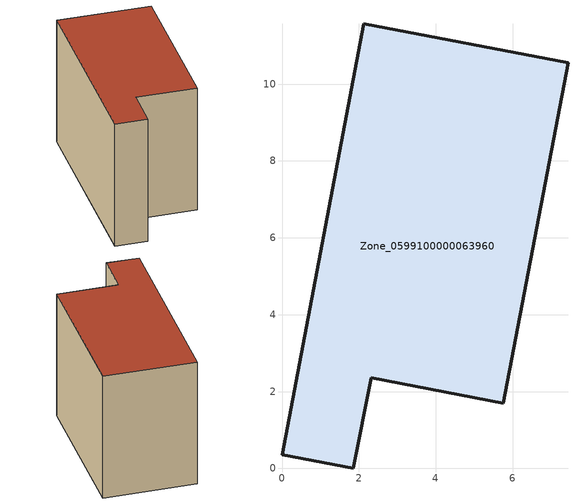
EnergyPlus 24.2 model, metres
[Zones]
Zone_0599100000063960
 floor ground (C_G): 0,0.36 2.13,11.58 7.44,10.56 5.76,1.7 2.32,2.36 1.86,0 z0
 wall outside (C_F): 2.13,11.58 0,0.36 1.86,0 2.32,2.36 5.76,1.7 7.44,10.56 2.13,11.58 z0:7.83
 roof outside (C_R): 7.44,10.56 2.13,11.58 0,0.36 1.86,0 2.32,2.36 5.76,1.7 z7.83
[BUILDING]
Pand.0599100000063960: North Axis=0; Terrain=City; Loads Convergence Tolerance Value=0.04; Temperature Convergence Tolerance Value=0.4; Solar Distribution=FullExterior; Maximum Number of Warmup Days=25; Minimum Number of Warmup Days=1
[Site:Location]
Rotterdam.The.Hague.AP_ZH_NLD Design_Conditions: Latitude=51.96; Longitude=4.45; Time Zone=1; Elevation=-4.5
[SITE:GROUNDTEMPERATURE:BUILDINGSURFACE]
18, 18, 18, 18, 18, 18, 18, 18, 18, 18, 18, 18
[MATERIAL] Thermal Absorptance=0.9; Solar Absorptance=0.7; Visible Absorptance=0.7
Name | Roughness | Thickness | Conductivity | Density | Specific Heat
G.TI.1975-1991 | MediumSmooth | 0.15 | 0.288461 | 540 | 1210
F.TI.1975-1991 | Rough | 0.3 | 0.230769 | 1920 | 840
R.TI.1975-1991 | MediumRough | 0.2 | 0.153846 | 1500 | 1000
[CONSTRUCTION]
C_G: G.TI.1975-1991
C_F: F.TI.1975-1991
C_R: R.TI.1975-1991
[ZONE]
Zone_0599100000063960: Type=1; Multiplier=1; Ceiling Height=Autocalculate; Volume=Autocalculate; Floor Area=autocalculate; Part of Total Floor Area=Yes
[ZONEINFILTRATION:DESIGNFLOWRATE]
Infil_Zone_0599100000063960: Zone or ZoneList or Space or SpaceList=Zone_0599100000063960; Schedule=AlwaysOn; Design Flow Rate Calculation Method=Flow/Area; Flow Rate per Floor Area=0.003; Constant Term Coefficient=1; Temperature Term Coefficient=0; Velocity Term Coefficient=0; Velocity Squared Term Coefficient=0
[HVACTEMPLATE:ZONE:IDEALLOADSAIRSYSTEM]
Zone_0599100000063960: Maximum Heating Supply Air Temperature=50; Minimum Cooling Supply Air Temperature=13; Maximum Heating Supply Air Humidity Ratio=0.0156; Minimum Cooling Supply Air Humidity Ratio=0.0077; Heating Limit=NoLimit; Cooling Limit=NoLimit; Dehumidification Control Type=ConstantSensibleHeatRatio; Cooling Sensible Heat Ratio=0.7; Dehumidification Setpoint=60; Humidification Control Type=None; Humidification Setpoint=30; Outdoor Air Method=None; Outdoor Air Flow Rate per Person=0.00944; Outdoor Air Flow Rate per Zone Floor Area=0; Outdoor Air Flow Rate per Zone=0; Demand Controlled Ventilation Type=None; Outdoor Air Economizer Type=NoEconomizer; Heat Recovery Type=None; Sensible Heat Recovery Effectiveness=0.7; Latent Heat Recovery Effectiveness=0.65
[ZONECONTROL:THERMOSTAT]
ThermostatControl_Zone_0599100000063960: Zone or ZoneList=Zone_0599100000063960; Control Type Schedule=DualSetpointControlType; Control 1=Thermostat_Zone_0599100000063960; Temperature Difference Between Cutout And Setpoint=0
[THERMOSTATSETPOINT:DUALSETPOINT]
Thermostat_Zone_0599100000063960: Heating Setpoint Temperature Schedule=HeatingSetpoint_Zone_0599100000063960; Cooling Setpoint Temperature Schedule=CoolingSetpoint_Zone_0599100000063960
[SCHEDULE:COMPACT]
HeatingSetpoint_Zone_0599100000063960: Through: 12/31, For: AllDays, Until: 24:00, 21
CoolingSetpoint_Zone_0599100000063960: Through: 12/31, For: AllDays, Until: 24:00, 24
DualSetpointControlType: Through: 12/31, For: AllDays, Until: 24:00, 4
AlwaysOn: Through: 12/31, For: AllDays, Until: 24:00, 1
